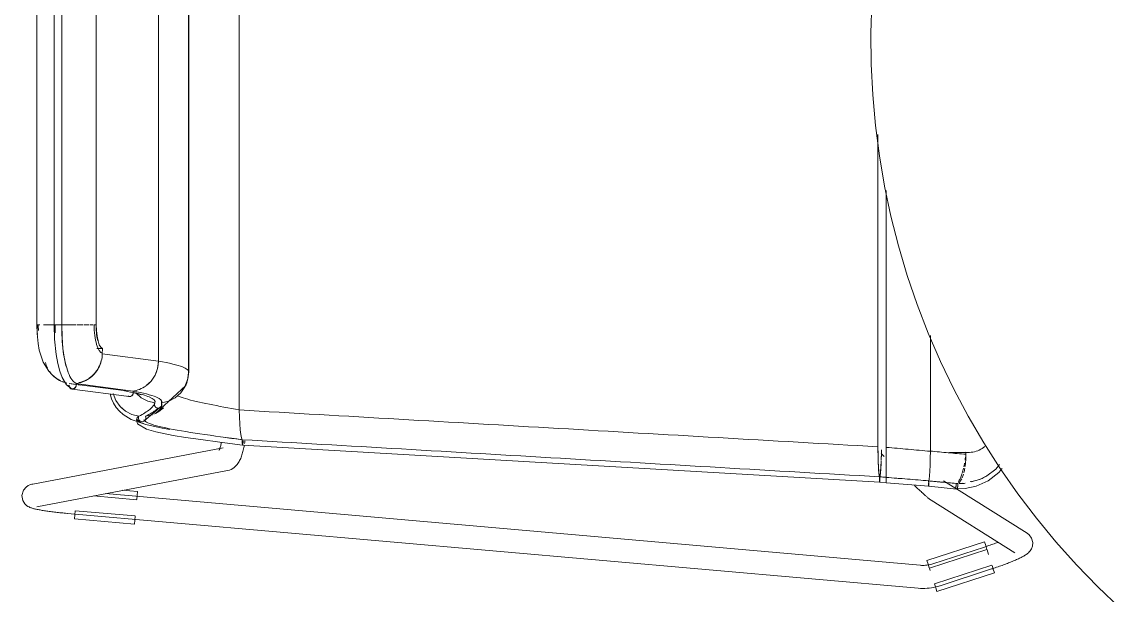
# Model space of a CAD drawing. Header units: millimetres. Extents: x 155927 to 295199, y -4084 to 97293.
# Drawn here: x 158906 to 159478, y 22520 to 22818 of the extents above; entities that cross this region are included whole.
import ezdxf

# ---------------------------------------------------------------- set-up
doc = ezdxf.new("R2010")
doc.units = ezdxf.units.MM
doc.header["$MEASUREMENT"] = 0
doc.layers.add('I-FURN', color=8, linetype='CONTINUOUS', lineweight=9)

msp = doc.modelspace()

# ---------------------------------------------------------------- linework, layer by layer
at = {"layer": 'I-FURN'}
for p, q in [((159019.54, 22999.69), (159019.54, 22616.29)), ((159019.54, 22616.21), (159019.54, 22999.69)), ((158993.04, 22980.38), (158993.04, 22635.6)), ((158993.04, 22635.6), (158993.04, 22980.38)), ((158977.44, 22974.34), (158977.44, 22641.63)), ((158977.44, 22641.63), (158977.44, 22974.34)), ((158914.07, 22955.42), (158914.07, 22660.56)), ((158923.11, 22955.42), (158923.11, 22660.56)), ((158927.07, 22660.56), (158927.07, 22955.42)), ((158944.91, 22955.42), (158944.91, 22660.56)), ((158944.97, 22660.56), (158944.97, 22955.42)), ((158993.19, 22636.13), (158993.19, 22940.93)), ((159349.09, 22828.3), (159348.6, 22812.31)), ((159348.6, 22812.31), (159348.75, 22796.31)), ((159348.75, 22796.31), (159349.53, 22780.33)), ((159349.53, 22780.33), (159350.96, 22764.39)), ((159350.96, 22764.39), (159353.02, 22748.53)), ((159352.27, 22759.63), (159352.27, 22597.04)), ((159352.27, 22597.04), (159352.27, 22759.63)), ((159353.02, 22748.53), (159355.72, 22732.76)), ((159355.72, 22732.76), (159359.04, 22717.11)), ((159356.59, 22730.41), (159356.59, 22596.77)), ((159356.59, 22596.77), (159356.59, 22730.41)), ((159359.04, 22717.11), (159362.98, 22701.6)), ((159362.98, 22701.6), (159367.55, 22686.27)), ((159367.55, 22686.27), (159372.72, 22671.13)), ((159372.72, 22671.13), (159378.49, 22656.21)), ((158914.07, 22660.56), (158914.24, 22660.56)), ((158914.15, 22656.04), (158914.07, 22660.56)), ((158915.56, 22660.56), (158914.09, 22660.56)), ((158914.67, 22650.84), (158914.15, 22656.04)), ((158920.17, 22660.56), (158917.59, 22660.56)), ((158920.33, 22660.56), (158923.35, 22660.56)), ((158923.35, 22660.56), (158920.34, 22660.56)), ((158927.07, 22660.56), (158923.11, 22660.56)), ((158923.26, 22653), (158923.11, 22660.56)), ((158923.11, 22660.56), (158923.18, 22660.56)), ((158923.18, 22660.56), (158923.38, 22660.56)), ((158923.38, 22660.56), (158923.68, 22660.56)), ((158923.68, 22660.56), (158924.07, 22660.56)), ((158924.07, 22660.56), (158924.52, 22660.56)), ((158924.52, 22660.56), (158925.02, 22660.56)), ((158925.02, 22660.56), (158925.51, 22660.56)), ((158925.51, 22660.56), (158925.99, 22660.56)), ((158925.99, 22660.56), (158926.41, 22660.56)), ((158926.41, 22660.56), (158926.74, 22660.56)), ((158926.74, 22660.56), (158926.96, 22660.56)), ((158926.96, 22660.56), (158927.06, 22660.56)), ((158927.04, 22660.56), (158930.85, 22660.56)), ((158930.86, 22660.56), (158927.04, 22660.56)), ((158927.07, 22660.56), (158927.16, 22654.15)), ((158934.61, 22660.56), (158931.05, 22660.56)), ((158934.97, 22660.56), (158937.52, 22660.56)), ((158938.08, 22660.56), (158937.5, 22660.56)), ((158941.06, 22660.56), (158938.6, 22660.56)), ((158943.39, 22660.56), (158941.65, 22660.56)), ((158945.08, 22657.53), (158944.97, 22660.56)), ((158945.4, 22654.67), (158945.08, 22657.53)), ((159378.49, 22656.21), (159384.86, 22641.53)), ((158915.32, 22647.34), (158914.67, 22650.84)), ((158924.06, 22645.12), (158923.26, 22653)), ((158927.16, 22654.15), (158927.64, 22648.16)), ((158945.91, 22652.18), (158945.4, 22654.67)), ((158946.58, 22650.2), (158945.91, 22652.18)), ((158947.37, 22648.85), (158946.58, 22650.2)), ((159379.56, 22594.83), (159379.56, 22654.95)), ((159379.56, 22654.95), (159379.56, 22594.83)), ((158917.34, 22641.19), (158915.32, 22647.34)), ((158924.92, 22640.4), (158924.06, 22645.12)), ((158927.64, 22648.16), (158928.47, 22642.73)), ((158945.22, 22648.21), (158948.23, 22648.21)), ((158948.23, 22648.21), (158947.37, 22648.85)), ((158948.16, 22645.49), (158948.23, 22648.21)), ((158977.44, 22641.63), (158948.16, 22645.49)), ((158920.21, 22636.47), (158917.34, 22641.19)), ((158926, 22636.36), (158924.92, 22640.4)), ((158928.47, 22642.73), (158929.27, 22639.23)), ((158929.27, 22639.23), (158930.15, 22636.4)), ((158976.96, 22637.86), (158977.44, 22641.63)), ((159384.86, 22641.53), (159391.81, 22627.12)), ((158922.05, 22634.49), (158920.21, 22636.47)), ((158924.12, 22632.82), (158922.05, 22634.49)), ((158926.39, 22631.49), (158924.12, 22632.82)), ((158927.19, 22633.19), (158926, 22636.36)), ((158929.5, 22629.36), (158927.19, 22633.19)), ((158930.15, 22636.4), (158930.34, 22635.89)), ((158973.57, 22631.2), (158975.65, 22634.32)), ((158975.65, 22634.32), (158976.96, 22637.86)), ((158991.02, 22627.92), (158992.75, 22632.39)), ((158993.04, 22635.6), (158992.56, 22631.81)), ((158992.57, 22631.81), (158993.04, 22635.6)), ((158992.75, 22632.39), (158993.19, 22636.14)), ((158931.88, 22627.47), (158929.5, 22629.36)), ((158960.51, 22626.11), (158930.82, 22629.95)), ((158936.79, 22629.18), (158932.01, 22629.8)), ((158962.16, 22623.26), (158932.38, 22627.11)), ((158964.06, 22626.09), (158934.36, 22629.93)), ((158970.83, 22628.72), (158973.57, 22631.2)), ((158975.92, 22614.42), (158991.62, 22629.02)), ((158991.19, 22628.24), (158989.02, 22625.1)), ((158989.03, 22625.1), (158991.2, 22628.24)), ((158992.56, 22631.81), (158991.19, 22628.24)), ((158991.2, 22628.24), (158992.57, 22631.81)), ((158991.62, 22629.02), (158992.32, 22630.95)), ((159391.81, 22627.12), (159399.32, 22613)), ((158952.31, 22624.57), (158952.97, 22622.06)), ((158952.97, 22622.06), (158953.99, 22619.69)), ((158953.82, 22624.71), (158955.22, 22621.19)), ((158955.22, 22621.19), (158957.39, 22618.11)), ((158966.03, 22624.85), (158959.73, 22626.23)), ((158961.48, 22623.5), (158961.92, 22623.31)), ((158961.92, 22623.31), (158962.39, 22623.24)), ((158962.39, 22623.24), (158962.86, 22623.31)), ((158962.86, 22623.31), (158963.3, 22623.5)), ((158963.3, 22623.5), (158963.68, 22623.79)), ((158963.68, 22623.79), (158963.98, 22624.17)), ((158963.98, 22624.17), (158964.18, 22624.63)), ((158964.18, 22624.63), (158964.26, 22625.12)), ((158964.26, 22625.12), (158964.22, 22625.62)), ((158965.56, 22625.1), (158968.43, 22622.59)), ((158968.46, 22624.1), (158966.03, 22624.85)), ((158968.43, 22622.59), (158971.83, 22620.84)), ((158971.83, 22620.84), (158975.54, 22619.94)), ((158979.02, 22618.13), (158979.06, 22621.01)), ((158979.05, 22619.94), (158982.76, 22620.84)), ((158986.15, 22622.6), (158982.76, 22620.84)), ((158982.76, 22620.84), (158986.16, 22622.59)), ((158989.02, 22625.1), (158986.15, 22622.6)), ((158986.16, 22622.59), (158989.03, 22625.1)), ((158953.99, 22619.69), (158955.37, 22617.5)), ((158955.37, 22617.5), (158957.05, 22615.52)), ((158957.05, 22615.52), (158959.02, 22613.78)), ((158958.26, 22617.22), (158957.39, 22618.11)), ((158957.39, 22618.11), (158960.22, 22615.63)), ((158960.22, 22615.63), (158963.54, 22613.89)), ((158969.73, 22610.31), (158979.15, 22618.43)), ((158975.54, 22619.95), (158974.98, 22620.02)), ((158975.02, 22614), (158977.6, 22615.36)), ((158975.26, 22619.27), (158975.44, 22619.7)), ((158975.34, 22618.98), (158975.38, 22619.48)), ((158975.38, 22619.47), (158975.34, 22618.98)), ((158975.42, 22618.49), (158975.34, 22618.98)), ((158975.34, 22618.98), (158975.42, 22618.49)), ((158975.38, 22619.48), (158975.54, 22619.95)), ((158975.54, 22619.94), (158975.38, 22619.47)), ((158975.63, 22618.04), (158975.42, 22618.49)), ((158975.42, 22618.49), (158975.62, 22618.03)), ((158975.62, 22618.03), (158975.94, 22617.65)), ((158975.94, 22617.66), (158975.63, 22618.04)), ((158977.59, 22615.37), (158975.92, 22614.42)), ((158976.34, 22617.36), (158975.94, 22617.66)), ((158975.94, 22617.65), (158976.34, 22617.36)), ((158976.8, 22617.17), (158976.34, 22617.36)), ((158976.34, 22617.36), (158976.8, 22617.17)), ((158977.29, 22617.11), (158976.8, 22617.17)), ((158976.8, 22617.17), (158977.29, 22617.1)), ((158977.78, 22617.17), (158977.29, 22617.11)), ((158977.29, 22617.1), (158977.78, 22617.17)), ((158979.92, 22617.24), (158977.59, 22615.37)), ((158977.6, 22615.36), (158979.95, 22617.27)), ((158978.24, 22617.36), (158977.78, 22617.17)), ((158977.78, 22617.17), (158978.25, 22617.36)), ((158978.65, 22617.66), (158978.24, 22617.36)), ((158978.25, 22617.36), (158978.65, 22617.65)), ((158978.96, 22618.04), (158978.65, 22617.66)), ((158978.65, 22617.65), (158978.96, 22618.03)), ((158979.16, 22618.49), (158978.96, 22618.04)), ((158978.96, 22618.03), (158979.17, 22618.49)), ((158979.04, 22619.95), (158979.21, 22619.48)), ((158979.21, 22619.47), (158979.05, 22619.94)), ((158979.25, 22618.98), (158979.16, 22618.49)), ((158979.17, 22618.49), (158979.25, 22618.98)), ((158979.21, 22619.48), (158979.25, 22618.98)), ((158979.25, 22618.98), (158979.21, 22619.47)), ((159019.54, 22616.29), (159019.6, 22612.52)), ((159019.6, 22612.52), (159019.54, 22616.21)), ((158959.02, 22613.78), (158963.13, 22611.28)), ((158963.13, 22611.28), (158970.76, 22608.61)), ((158963.54, 22613.89), (158967.17, 22612.99)), ((158965.95, 22611.17), (158966.25, 22612.08)), ((158966.48, 22608.98), (158965.95, 22611.17)), ((158967.01, 22612.52), (158966.96, 22612.02)), ((158966.96, 22612.02), (158967.04, 22611.52)), ((158966.97, 22612.02), (158967.01, 22612.52)), ((158967.04, 22611.53), (158966.97, 22612.02)), ((158967.01, 22612.52), (158967.17, 22612.99)), ((158967.17, 22612.99), (158967.01, 22612.52)), ((158967.24, 22611.07), (158967.04, 22611.53)), ((158967.04, 22611.52), (158967.23, 22611.07)), ((158967.23, 22611.07), (158967.54, 22610.68)), ((158967.54, 22610.68), (158967.24, 22611.07)), ((158967.94, 22610.38), (158967.54, 22610.68)), ((158967.54, 22610.68), (158967.94, 22610.38)), ((158968.39, 22610.19), (158967.94, 22610.38)), ((158967.94, 22610.38), (158968.39, 22610.18)), ((158968.87, 22610.11), (158968.39, 22610.19)), ((158968.39, 22610.18), (158968.87, 22610.11)), ((158969.36, 22610.17), (158968.87, 22610.11)), ((158968.87, 22610.11), (158969.36, 22610.17)), ((158969.82, 22610.36), (158969.36, 22610.17)), ((158969.36, 22610.17), (158969.82, 22610.35)), ((158970, 22610.46), (158969.79, 22610.34)), ((158970.22, 22610.64), (158969.82, 22610.36)), ((158969.82, 22610.35), (158970.22, 22610.64)), ((158970.54, 22611.02), (158970.22, 22610.64)), ((158970.22, 22610.64), (158970.54, 22611.02)), ((158970.75, 22611.47), (158970.54, 22611.02)), ((158970.54, 22611.02), (158970.75, 22611.47)), ((158974.27, 22613.73), (158970.66, 22612.94)), ((158970.66, 22612.94), (158974.27, 22613.72)), ((158970.66, 22612.94), (158970.81, 22612.46)), ((158970.81, 22612.46), (158970.66, 22612.94)), ((158970.84, 22611.96), (158970.75, 22611.47)), ((158970.75, 22611.47), (158970.84, 22611.96)), ((158970.81, 22612.46), (158970.84, 22611.96)), ((158970.84, 22611.96), (158970.81, 22612.46)), ((159019.6, 22612.52), (159019.75, 22608.99)), ((159019.75, 22608.98), (159019.6, 22612.46)), ((159399.32, 22613), (159407.4, 22599.19)), ((158971.12, 22606.21), (158966.48, 22608.98)), ((158970.76, 22608.61), (158979.28, 22606.72)), ((158976.12, 22604.8), (158971.12, 22606.21)), ((158985.14, 22603), (158976.12, 22604.8)), ((158979.28, 22606.72), (158983.34, 22605.98)), ((159019.75, 22608.99), (159019.99, 22605.88)), ((159019.99, 22605.88), (159019.75, 22608.94)), ((159019.99, 22605.88), (159020.3, 22603.39)), ((159020.3, 22603.39), (159019.99, 22605.85)), ((158991.45, 22601.97), (158985.14, 22603)), ((158999.47, 22600.78), (158991.45, 22601.97)), ((159009.4, 22599.43), (158999.47, 22600.78)), ((159021.26, 22597.87), (159009.4, 22599.43)), ((159009.84, 22597.68), (159009.95, 22598.1)), ((159009.95, 22598.1), (159010.05, 22598.55)), ((159010.05, 22598.55), (159010.15, 22599.02)), ((159010.15, 22599.02), (159010.25, 22599.51)), ((159020.3, 22603.39), (159020.67, 22601.64)), ((159020.67, 22601.64), (159020.3, 22603.38)), ((159021.07, 22600.74), (159020.67, 22601.64)), ((159020.67, 22601.64), (159021.07, 22600.74)), ((159021.07, 22600.74), (159021.05, 22600.27)), ((159021.05, 22600.27), (159021.07, 22600.74)), ((159021.05, 22600.27), (159021.05, 22599.77)), ((159021.05, 22599.77), (159021.05, 22600.27)), ((159021.05, 22599.77), (159021.06, 22599.28)), ((159021.05, 22599.27), (159021.05, 22599.77)), ((159021.08, 22598.82), (159021.05, 22599.27)), ((159021.06, 22599.28), (159021.08, 22598.82)), ((159021.08, 22598.82), (159021.11, 22598.44)), ((159021.11, 22598.43), (159021.08, 22598.82)), ((159021.11, 22598.44), (159021.15, 22598.14)), ((159021.15, 22598.14), (159021.11, 22598.43)), ((159021.15, 22598.14), (159021.2, 22597.95)), ((159021.2, 22597.94), (159021.15, 22598.14)), ((159021.2, 22597.95), (159021.26, 22597.87)), ((159021.26, 22597.87), (159021.2, 22597.94)), ((159021.26, 22597.87), (159021.31, 22597.94)), ((159021.31, 22597.93), (159021.26, 22597.87)), ((159021.31, 22597.94), (159021.36, 22598.12)), ((159021.36, 22598.12), (159021.31, 22597.93)), ((159021.36, 22598.12), (159021.4, 22598.41)), ((159021.4, 22598.41), (159021.36, 22598.12)), ((159021.4, 22598.41), (159021.44, 22598.79)), ((159021.44, 22598.79), (159021.4, 22598.41)), ((159021.44, 22598.79), (159021.46, 22599.24)), ((159021.46, 22599.24), (159021.44, 22598.79)), ((159021.46, 22599.24), (159021.47, 22599.73)), ((159021.47, 22599.73), (159021.46, 22599.24)), ((159021.47, 22599.73), (159021.47, 22600.23)), ((159021.47, 22600.23), (159021.47, 22599.73)), ((159022.04, 22597.28), (159022.17, 22597.98)), ((159022.28, 22598.68), (159022.39, 22599.4)), ((159022.39, 22599.4), (159022.49, 22600.12)), ((159407.4, 22599.19), (159416.02, 22585.71)), ((159011.18, 22596.47), (158911.89, 22577.66)), ((159008.95, 22595.25), (159008.96, 22595.28)), ((159008.96, 22595.28), (159009.01, 22595.35)), ((159009.01, 22595.35), (159009.05, 22595.44)), ((159009.05, 22595.44), (159009.13, 22595.59)), ((159009.13, 22595.59), (159009.21, 22595.78)), ((159009.21, 22595.78), (159009.31, 22596.01)), ((159009.31, 22596.01), (159009.41, 22596.28)), ((159009.41, 22596.28), (159009.52, 22596.59)), ((159009.52, 22596.59), (159009.63, 22596.92)), ((159009.63, 22596.92), (159009.73, 22597.29)), ((159009.73, 22597.29), (159009.84, 22597.68)), ((159020.47, 22591.61), (159020.69, 22592.19)), ((159020.69, 22592.19), (159020.9, 22592.78)), ((159020.9, 22592.78), (159021.09, 22593.39)), ((159021.09, 22593.39), (159021.28, 22594.01)), ((159021.26, 22597.87), (159353.17, 22578.58)), ((159021.28, 22594.01), (159021.45, 22594.64)), ((159021.45, 22594.64), (159021.61, 22595.28)), ((159021.61, 22595.28), (159021.76, 22595.93)), ((159021.76, 22595.93), (159021.91, 22596.6)), ((159021.91, 22596.6), (159022.04, 22597.28)), ((159352.27, 22597.04), (159352.3, 22593.25)), ((159352.3, 22593.25), (159352.38, 22589.69)), ((159353.91, 22593.55), (159355.44, 22592.08)), ((159353.97, 22590.12), (159354.03, 22593.24)), ((159354.03, 22593.24), (159354.06, 22595.5)), ((159356.46, 22592.98), (159356.46, 22596.76)), ((159356.46, 22596.76), (159356.46, 22592.98)), ((159356.59, 22592.98), (159356.58, 22590.11)), ((159356.58, 22589.42), (159356.59, 22592.98)), ((159356.59, 22596.77), (159356.59, 22592.99)), ((159356.59, 22592.98), (159356.59, 22596.77)), ((159379.53, 22591.07), (159379.56, 22594.83)), ((159379.56, 22594.71), (159379.53, 22591.07)), ((159389.6, 22594.12), (159399.35, 22594.12)), ((159398.11, 22594.18), (159398.11, 22593.13)), ((159016.77, 22586.22), (159017.37, 22586.73)), ((159017.37, 22586.73), (159017.89, 22587.25)), ((159017.89, 22587.25), (159018.34, 22587.78)), ((159018.34, 22587.78), (159018.74, 22588.32)), ((159018.74, 22588.32), (159019.1, 22588.85)), ((159019.1, 22588.85), (159019.42, 22589.39)), ((159019.42, 22589.39), (159019.71, 22589.93)), ((159019.71, 22589.93), (159019.99, 22590.48)), ((159019.99, 22590.48), (159020.24, 22591.04)), ((159020.24, 22591.04), (159020.47, 22591.61)), ((159352.38, 22589.69), (159352.5, 22586.56)), ((159352.5, 22586.56), (159352.66, 22584.06)), ((159353.67, 22584.08), (159353.83, 22586.58)), ((159353.83, 22586.58), (159353.95, 22589.69)), ((159356.48, 22586.3), (159356.47, 22589.43)), ((159356.47, 22589.42), (159356.48, 22586.3)), ((159356.58, 22589.42), (159356.57, 22586.29)), ((159356.57, 22586.28), (159356.58, 22589.42)), ((159379.34, 22584.44), (159379.46, 22587.54)), ((159379.45, 22587.47), (159379.34, 22584.43)), ((159379.46, 22587.54), (159379.53, 22591.07)), ((159379.53, 22590.97), (159379.46, 22587.53)), ((159415.57, 22587.8), (159413.61, 22585.46)), ((158914.12, 22565.87), (159013.41, 22584.68)), ((159013.41, 22584.68), (159014.4, 22584.94)), ((159014.4, 22584.94), (159015.29, 22585.3)), ((159015.29, 22585.3), (159016.08, 22585.74)), ((159016.08, 22585.74), (159016.77, 22586.22)), ((159352.66, 22584.06), (159352.86, 22582.31)), ((159352.86, 22582.31), (159353.07, 22581.42)), ((159353.07, 22581.42), (159353.06, 22580.95)), ((159353.06, 22580.95), (159353.06, 22580.45)), ((159353.27, 22581.43), (159353.48, 22582.33)), ((159353.28, 22580.96), (159353.27, 22581.43)), ((159353.28, 22580.46), (159353.28, 22580.96)), ((159353.48, 22582.33), (159353.67, 22584.08)), ((159356.49, 22583.8), (159356.48, 22586.3)), ((159356.48, 22586.3), (159356.49, 22583.8)), ((159356.5, 22582.05), (159356.49, 22583.8)), ((159356.49, 22583.8), (159356.5, 22582.05)), ((159356.52, 22580.69), (159356.52, 22581.16)), ((159356.52, 22581.15), (159356.52, 22580.68)), ((159356.55, 22582.04), (159356.53, 22581.15)), ((159356.53, 22581.15), (159356.55, 22582.03)), ((159356.53, 22581.15), (159356.53, 22580.68)), ((159356.53, 22580.68), (159356.53, 22581.15)), ((159356.56, 22583.78), (159356.55, 22582.04)), ((159356.55, 22582.03), (159356.56, 22583.78)), ((159356.57, 22586.28), (159356.56, 22583.79)), ((159356.56, 22583.78), (159356.57, 22586.28)), ((159379.01, 22580.22), (159379.19, 22581.96)), ((159379.19, 22581.94), (159379.01, 22580.22)), ((159379.19, 22581.96), (159379.34, 22584.44)), ((159379.34, 22584.4), (159379.19, 22581.96)), ((159409.04, 22581.96), (159405.35, 22580.05)), ((159413.61, 22585.46), (159409.04, 22581.96)), ((159415.28, 22583.72), (159409.75, 22579.38)), ((159416.92, 22585.77), (159415.28, 22583.72)), ((159416.02, 22585.71), (159425.18, 22572.59)), ((158907.13, 22574.52), (158908.45, 22576.1)), ((158908.45, 22576.1), (158909.53, 22576.84)), ((158909.53, 22576.84), (158910.33, 22577.22)), ((158910.33, 22577.22), (158910.95, 22577.43)), ((158910.95, 22577.43), (158911.47, 22577.57)), ((158911.47, 22577.57), (158911.89, 22577.66)), ((159353.06, 22580.45), (159353.06, 22579.96)), ((159353.06, 22579.96), (159353.07, 22579.51)), ((159353.07, 22579.51), (159353.09, 22579.13)), ((159353.09, 22579.13), (159353.11, 22578.84)), ((159353.11, 22578.84), (159353.14, 22578.65)), ((159353.14, 22578.65), (159353.17, 22578.58)), ((159353.17, 22578.58), (159353.19, 22578.65)), ((159356.53, 22578.31), (159353.17, 22578.58)), ((159353.19, 22578.65), (159353.22, 22578.84)), ((159353.22, 22578.84), (159353.24, 22579.14)), ((159353.24, 22579.14), (159353.26, 22579.52)), ((159353.26, 22579.52), (159353.27, 22579.97)), ((159353.27, 22579.97), (159353.28, 22580.46)), ((159356.52, 22580.19), (159356.52, 22580.69)), ((159356.52, 22580.68), (159356.52, 22580.19)), ((159356.52, 22579.7), (159356.52, 22580.19)), ((159356.52, 22580.19), (159356.52, 22579.69)), ((159356.52, 22579.25), (159356.52, 22579.7)), ((159356.52, 22579.69), (159356.52, 22579.24)), ((159356.52, 22578.86), (159356.52, 22579.25)), ((159356.52, 22579.24), (159356.52, 22578.86)), ((159356.53, 22578.31), (159356.52, 22578.38)), ((159356.52, 22578.38), (159356.53, 22578.31)), ((159356.53, 22580.68), (159356.53, 22580.18)), ((159356.53, 22580.18), (159356.53, 22580.68)), ((159356.53, 22580.18), (159356.53, 22579.69)), ((159356.53, 22579.69), (159356.53, 22580.18)), ((159356.53, 22579.69), (159356.53, 22579.24)), ((159356.53, 22579.24), (159356.53, 22579.69)), ((159356.53, 22579.24), (159356.53, 22578.86)), ((159356.53, 22578.85), (159356.53, 22579.24)), ((159356.53, 22578.86), (159356.53, 22578.57)), ((159356.53, 22578.56), (159356.53, 22578.85)), ((159356.53, 22578.38), (159356.53, 22578.31)), ((159356.53, 22578.31), (159356.53, 22578.37)), ((159356.53, 22578.31), (159378.73, 22576.48)), ((159371.69, 22576.51), (159371.22, 22576.95)), ((159372.15, 22576.08), (159371.69, 22576.51)), ((159372.6, 22575.66), (159372.15, 22576.08)), ((159373.05, 22575.24), (159372.6, 22575.66)), ((159373.48, 22574.84), (159373.05, 22575.24)), ((159378.62, 22578.35), (159378.63, 22577.86)), ((159378.63, 22577.86), (159378.62, 22578.35)), ((159378.63, 22579.32), (159378.63, 22578.85)), ((159378.63, 22578.85), (159378.63, 22579.32)), ((159378.63, 22577.86), (159378.64, 22577.41)), ((159378.64, 22577.41), (159378.63, 22577.86)), ((159378.64, 22577.41), (159378.66, 22577.02)), ((159378.66, 22577.03), (159378.64, 22577.41)), ((159378.68, 22576.74), (159378.66, 22577.03)), ((159378.66, 22577.02), (159378.68, 22576.73)), ((159378.7, 22576.55), (159378.68, 22576.74)), ((159378.68, 22576.73), (159378.7, 22576.54)), ((159378.73, 22576.48), (159378.7, 22576.55)), ((159378.7, 22576.54), (159378.73, 22576.48)), ((159378.75, 22576.55), (159378.73, 22576.48)), ((159378.73, 22576.48), (159378.75, 22576.55)), ((159378.73, 22576.48), (159393.22, 22575.06)), ((159378.75, 22576.55), (159378.78, 22576.74)), ((159378.8, 22577.04), (159378.78, 22576.74)), ((159378.78, 22576.74), (159378.8, 22577.03)), ((159378.8, 22577.03), (159378.81, 22577.42)), ((159378.81, 22577.42), (159378.8, 22577.04)), ((159378.83, 22577.88), (159378.81, 22577.42)), ((159378.81, 22577.42), (159378.83, 22577.87)), ((159379.01, 22580.22), (159378.82, 22579.33)), ((159378.82, 22579.33), (159379.01, 22580.22)), ((159378.83, 22578.86), (159378.82, 22579.33)), ((159378.82, 22579.33), (159378.83, 22578.86)), ((159378.83, 22578.36), (159378.83, 22578.86)), ((159378.83, 22578.86), (159378.83, 22578.37)), ((159378.83, 22578.37), (159378.83, 22577.88)), ((159378.83, 22577.87), (159378.83, 22578.36)), ((159392.81, 22575.36), (159386.36, 22579.4)), ((159397.79, 22575.27), (159392.32, 22575.18)), ((159429.95, 22552.1), (159393.18, 22575.13)), ((159403.43, 22576.48), (159397.79, 22575.27)), ((159409.75, 22579.38), (159403.43, 22576.48)), ((158907.13, 22574.52), (158906.29, 22571.77)), ((158906.29, 22571.77), (158906.78, 22569.01)), ((158943.5, 22571.48), (158966.1, 22569.49)), ((159374.34, 22535.39), (158949.84, 22572.69)), ((158966.47, 22573.72), (158958.58, 22574.42)), ((158966.29, 22571.68), (158966.11, 22569.62)), ((158966.47, 22573.72), (158966.29, 22571.68)), ((159373.91, 22574.45), (159373.48, 22574.84)), ((159374.32, 22574.07), (159373.91, 22574.45)), ((159374.72, 22573.7), (159374.32, 22574.07)), ((159375.11, 22573.34), (159374.72, 22573.7)), ((159375.49, 22573), (159375.11, 22573.34)), ((159375.86, 22572.67), (159375.49, 22573)), ((159376.21, 22572.35), (159375.86, 22572.67)), ((159376.54, 22572.05), (159376.21, 22572.35)), ((159376.87, 22571.77), (159376.54, 22572.05)), ((159377.17, 22571.49), (159376.87, 22571.77)), ((159377.47, 22571.24), (159377.17, 22571.49)), ((159377.75, 22570.99), (159377.47, 22571.24)), ((159378.01, 22570.76), (159377.75, 22570.99)), ((159378.27, 22570.55), (159378.01, 22570.76)), ((159378.51, 22570.35), (159378.27, 22570.55)), ((159378.74, 22570.16), (159378.51, 22570.35)), ((159378.96, 22569.98), (159378.74, 22570.16)), ((159379.18, 22569.8), (159378.96, 22569.98)), ((159379.41, 22569.63), (159379.18, 22569.8)), ((159379.67, 22569.45), (159379.41, 22569.63)), ((159379.99, 22569.23), (159379.67, 22569.45)), ((159425.18, 22572.59), (159434.85, 22559.84)), ((158906.78, 22569.01), (158907.82, 22567.35)), ((158907.82, 22567.35), (158908.73, 22566.5)), ((158908.73, 22566.5), (158909.43, 22566.02)), ((158909.43, 22566.02), (158909.99, 22565.72)), ((158909.99, 22565.72), (158910.46, 22565.5)), ((158910.46, 22565.5), (158910.89, 22565.33)), ((158910.89, 22565.33), (158911.3, 22565.19)), ((158911.3, 22565.19), (158911.69, 22565.07)), ((158911.69, 22565.07), (158912.09, 22564.95)), ((158912.09, 22564.95), (158912.49, 22564.84)), ((158912.49, 22564.84), (158912.9, 22564.74)), ((158912.9, 22564.74), (158913.33, 22564.64)), ((158913.33, 22564.64), (158913.77, 22564.54)), ((158913.77, 22564.54), (158914.23, 22564.44)), ((158914.23, 22564.44), (158914.71, 22564.35)), ((158914.71, 22564.35), (158915.21, 22564.25)), ((158915.21, 22564.25), (158915.72, 22564.16)), ((158915.72, 22564.16), (158916.25, 22564.07)), ((158916.25, 22564.07), (158916.81, 22563.97)), ((158916.81, 22563.97), (158917.37, 22563.88)), ((158917.37, 22563.88), (158917.96, 22563.79)), ((158917.96, 22563.79), (158918.56, 22563.7)), ((158918.56, 22563.7), (158919.18, 22563.61)), ((158919.18, 22563.61), (158919.82, 22563.52)), ((158933.76, 22561.62), (158933.94, 22563.68)), ((158965.36, 22561.04), (158933.95, 22563.8)), ((159379.99, 22569.23), (159423.58, 22541.93)), ((158919.82, 22563.52), (158920.47, 22563.43)), ((158920.47, 22563.43), (158921.13, 22563.34)), ((158921.13, 22563.34), (158921.8, 22563.25)), ((158921.8, 22563.25), (158922.49, 22563.17)), ((158922.49, 22563.17), (158923.19, 22563.08)), ((158923.19, 22563.08), (158923.9, 22563)), ((158923.9, 22563), (158924.62, 22562.92)), ((158924.62, 22562.92), (158925.34, 22562.84)), ((158925.34, 22562.84), (158926.08, 22562.76)), ((158926.08, 22562.76), (158926.82, 22562.68)), ((158926.82, 22562.68), (158927.56, 22562.61)), ((158927.56, 22562.61), (158928.31, 22562.54)), ((158928.31, 22562.54), (158929.06, 22562.47)), ((158929.06, 22562.47), (158929.81, 22562.4)), ((158929.81, 22562.4), (158929.97, 22562.39)), ((158929.97, 22562.39), (159373.29, 22523.44)), ((158933.58, 22559.57), (158933.76, 22561.62)), ((158964.99, 22556.81), (158933.58, 22559.57)), ((158965.17, 22558.86), (158964.99, 22556.81)), ((158965.35, 22560.92), (158965.17, 22558.86)), ((159434.85, 22559.84), (159445.02, 22547.5)), ((159407.76, 22547.57), (159377.76, 22537.88)), ((159407.76, 22547.57), (159408.39, 22545.62)), ((159412.79, 22546.59), (159412.13, 22546.35)), ((159413.43, 22546.82), (159412.79, 22546.59)), ((159414.07, 22547.06), (159413.43, 22546.82)), ((159414.69, 22547.29), (159414.07, 22547.06)), ((159431.07, 22551.2), (159429.95, 22552.1)), ((159431.07, 22551.2), (159432.3, 22549.47)), ((159432.3, 22549.47), (159432.88, 22547.24)), ((159432.88, 22547.24), (159432.71, 22545.27)), ((159445.02, 22547.5), (159455.68, 22535.57)), ((159379.06, 22533.84), (159409.07, 22543.53)), ((159407.72, 22544.85), (159380.91, 22536.14)), ((159408.05, 22544.96), (159407.72, 22544.85)), ((159408.74, 22545.18), (159408.05, 22544.96)), ((159408.39, 22545.62), (159409.03, 22543.64)), ((159409.43, 22545.41), (159408.74, 22545.18)), ((159409.9, 22540.95), (159409.1, 22543.43)), ((159410.11, 22545.65), (159409.43, 22545.41)), ((159410.79, 22545.88), (159410.11, 22545.65)), ((159411.46, 22546.12), (159410.79, 22545.88)), ((159412.13, 22546.35), (159411.46, 22546.12)), ((159429.03, 22540.67), (159428.64, 22540.42)), ((159429.42, 22540.92), (159429.03, 22540.67)), ((159429.81, 22541.2), (159429.42, 22540.92)), ((159430.21, 22541.51), (159429.81, 22541.2)), ((159430.64, 22541.88), (159430.21, 22541.51)), ((159431.1, 22542.35), (159430.64, 22541.88)), ((159431.62, 22542.97), (159431.1, 22542.35)), ((159432.19, 22543.89), (159431.62, 22542.97)), ((159432.71, 22545.27), (159432.19, 22543.89)), ((159374.37, 22535.39), (159374.34, 22535.39)), ((159375.03, 22535.34), (159374.37, 22535.39)), ((159375.69, 22535.33), (159375.03, 22535.34)), ((159376.35, 22535.34), (159375.69, 22535.33)), ((159377.02, 22535.37), (159376.35, 22535.34)), ((159377.68, 22535.44), (159377.02, 22535.37)), ((159378.33, 22535.52), (159377.68, 22535.44)), ((159378.39, 22535.93), (159377.76, 22537.88)), ((159378.98, 22535.64), (159378.33, 22535.52)), ((159379.03, 22533.96), (159378.39, 22535.93)), ((159379.63, 22535.78), (159378.98, 22535.64)), ((159380.27, 22535.95), (159379.63, 22535.78)), ((159380.91, 22536.14), (159380.27, 22535.95)), ((159411.68, 22535.46), (159381.67, 22525.77)), ((159411.71, 22535.34), (159412.35, 22533.37)), ((159416.26, 22535.08), (159415.54, 22534.83)), ((159416.96, 22535.34), (159416.26, 22535.08)), ((159417.66, 22535.59), (159416.96, 22535.34)), ((159418.35, 22535.85), (159417.66, 22535.59)), ((159419.03, 22536.1), (159418.35, 22535.85)), ((159419.69, 22536.35), (159419.03, 22536.1)), ((159420.35, 22536.61), (159419.69, 22536.35)), ((159420.99, 22536.86), (159420.35, 22536.61)), ((159421.61, 22537.11), (159420.99, 22536.86)), ((159422.22, 22537.36), (159421.61, 22537.11)), ((159422.82, 22537.61), (159422.22, 22537.36)), ((159423.4, 22537.85), (159422.82, 22537.61)), ((159423.96, 22538.09), (159423.4, 22537.85)), ((159424.5, 22538.33), (159423.96, 22538.09)), ((159425.03, 22538.57), (159424.5, 22538.33)), ((159425.54, 22538.81), (159425.03, 22538.57)), ((159426.03, 22539.04), (159425.54, 22538.81)), ((159426.51, 22539.27), (159426.03, 22539.04)), ((159426.96, 22539.5), (159426.51, 22539.27)), ((159427.4, 22539.73), (159426.96, 22539.5)), ((159427.83, 22539.96), (159427.4, 22539.73)), ((159428.24, 22540.19), (159427.83, 22539.96)), ((159428.64, 22540.42), (159428.24, 22540.19)), ((159455.68, 22535.57), (159466.81, 22524.07)), ((159379.47, 22532.58), (159379.09, 22533.74)), ((159412.98, 22531.41), (159382.97, 22521.72)), ((159384.61, 22524.73), (159411.42, 22533.44)), ((159411.88, 22533.59), (159411.42, 22533.44)), ((159412.62, 22533.83), (159411.88, 22533.59)), ((159412.35, 22533.37), (159412.98, 22531.41)), ((159413.36, 22534.08), (159412.62, 22533.83)), ((159414.09, 22534.33), (159413.36, 22534.08)), ((159414.82, 22534.58), (159414.09, 22534.33)), ((159415.54, 22534.83), (159414.82, 22534.58)), ((159377.85, 22523.4), (159378.99, 22523.51)), ((159378.99, 22523.51), (159380.12, 22523.66)), ((159380.12, 22523.66), (159381.25, 22523.85)), ((159381.25, 22523.85), (159382.37, 22524.1)), ((159382.34, 22523.68), (159381.71, 22525.65)), ((159382.97, 22521.72), (159382.34, 22523.68)), ((159382.37, 22524.1), (159383.47, 22524.38)), ((159383.47, 22524.38), (159384.56, 22524.71)), ((159384.56, 22524.71), (159384.61, 22524.73)), ((159466.81, 22524.07), (159478.39, 22513.03)), ((159373.29, 22523.44), (159374.43, 22523.36)), ((159374.43, 22523.36), (159375.57, 22523.33)), ((159375.57, 22523.33), (159376.71, 22523.34)), ((159376.71, 22523.34), (159377.85, 22523.4))]:
    msp.add_line(p, q, dxfattribs=at)
for centre, major_axis, ratio, start_param, end_param in [((158918.35, 22660.56), (0, -12.4), 0.287441, 4.712389, 4.950404), ((158929.82, 22660.56), (15.75, 0), 0.000004, 5.8107, 5.99294), ((158962.37, 22641.76), (0, -15.78), 0.955139, 0.595876, 1.562553), ((158962.37, 22641.76), (0, -15.78), 0.955139, 0.112537, 0.354036), ((158962.37, 22641.76), (0, -15.78), 0.955139, 0.354206, 0.595753), ((158962.39, 22625.2), (0, -1.96), 0.955139, 5.775592, 8.064923)]:
    msp.add_ellipse(centre, major_axis=major_axis, ratio=ratio, start_param=start_param, end_param=end_param, dxfattribs=at)
for points in [[(158914.38, 22655.59), (158914.23, 22657.17), (158914.16, 22658.85), (158914.16, 22660.56)], [(158923.66, 22656.3), (158923.62, 22657.71), (158923.62, 22659.13), (158923.64, 22660.56)], [(158934.37, 22630.13), (158933.64, 22630.48), (158932.24, 22631.79), (158930.34, 22635.49), (158928.81, 22640.57), (158927.7, 22646.71), (158927.07, 22653.56), (158927, 22658.22), (158927.04, 22660.56)], [(158948.15, 22645.74), (158947.04, 22646), (158944.87, 22649.38), (158943.9, 22656.77), (158943.85, 22660.56)], [(158944.92, 22659.72), (158944.98, 22656.94), (158945.25, 22653.8), (158945.86, 22652.18)], [(158934.36, 22629.93), (158935.6, 22630.08), (158937.98, 22630.66), (158941.32, 22632.42), (158944.16, 22634.95), (158946.35, 22638.1), (158947.76, 22641.7), (158948.12, 22644.2), (158948.16, 22645.49)], [(158918.52, 22640.96), (158918.77, 22640), (158919.12, 22639.07), (158919.55, 22638.18)], [(158993.04, 22635.6), (158993.14, 22635.78), (158993.19, 22635.95), (158993.19, 22636.13)], [(158929.41, 22630.42), (158928.75, 22630.57), (158928.1, 22630.77), (158927.47, 22631.01)], [(158934.52, 22629.66), (158934.53, 22629.58), (158934.55, 22629.42), (158934.55, 22629.25), (158934.54, 22629.17)], [(158939.87, 22631.91), (158938.61, 22631.22), (158937.25, 22630.81), (158935.87, 22630.48)], [(158964.06, 22626.09), (158969.57, 22625.06), (158977.63, 22623.02), (158979.6, 22620.97), (158979.04, 22619.95)], [(159185.78, 22606.62), (159130.32, 22609.82), (159074.9, 22613.01), (159019.54, 22616.21)], [(159352.27, 22597.04), (159296.75, 22600.23), (159241.22, 22603.43), (159185.78, 22606.62)], [(159012.29, 22601.87), (159015.19, 22601.49), (159018.13, 22601.12), (159021.06, 22600.75)], [(159353.07, 22581.42), (159297.66, 22584.64), (159186.9, 22591.08), (159076.31, 22597.52), (159021.07, 22600.74)], [(159354.06, 22595.5), (159354.04, 22593.63), (159354.02, 22591.78), (159353.97, 22590.12)], [(159368.08, 22595.74), (159364.25, 22596.09), (159360.42, 22596.43), (159356.59, 22596.77)], [(159379.56, 22594.71), (159375.74, 22595.05), (159371.91, 22595.4), (159368.08, 22595.74)], [(159379.56, 22594.83), (159382.69, 22594.52), (159388.94, 22593.93), (159395.08, 22593.39), (159398.11, 22593.13)], [(159398.11, 22593.13), (159398.1, 22592.18), (159398.07, 22591.25), (159398.01, 22590.34)], [(159399.63, 22594.13), (159399.12, 22594.12), (159398.61, 22594.13), (159398.11, 22594.18)], [(159397.04, 22586.61), (159397.18, 22587.25), (159397.32, 22587.91), (159397.44, 22588.59)], [(159353.07, 22581.42), (159353.64, 22581.37), (159354.8, 22581.28), (159355.96, 22581.19), (159356.53, 22581.15)], [(159353.27, 22581.43), (159353.28, 22580.83), (159353.28, 22579.32), (159353.2, 22578.58), (159353.17, 22578.58)], [(159353.27, 22581.43), (159353.81, 22581.38), (159354.89, 22581.29), (159355.98, 22581.2), (159356.52, 22581.16)], [(159378.82, 22579.33), (159375.11, 22579.64), (159367.69, 22580.24), (159360.25, 22580.84), (159356.53, 22581.15)], [(159395.2, 22580.73), (159395.5, 22581.36), (159395.77, 22582.1), (159396.04, 22582.92)], [(159396.83, 22582.87), (159396.62, 22582.15), (159396.39, 22581.51), (159396.14, 22580.91)], [(159396.19, 22583.35), (159396.44, 22584.15), (159396.67, 22585.03), (159396.89, 22585.95)], [(159397.51, 22585.92), (159397.36, 22585.08), (159397.2, 22584.28), (159397.01, 22583.54)], [(159364.07, 22580.53), (159363.66, 22580.56), (159363.25, 22580.6), (159362.84, 22580.63)], [(159378.63, 22579.32), (159374.99, 22579.62), (159371.34, 22579.93), (159367.68, 22580.23)], [(159378.63, 22579.32), (159381.01, 22579.08), (159383.37, 22578.85), (159385.72, 22578.61)], [(159378.82, 22579.33), (159381.34, 22579.09), (159386.38, 22578.61), (159391.33, 22578.13), (159393.77, 22577.9)], [(159392.47, 22575.24), (159392.52, 22575.28), (159392.61, 22575.41), (159392.74, 22575.7), (159392.86, 22576.09), (159392.95, 22576.54), (159393.02, 22577.04), (159393.05, 22577.53), (159393.05, 22577.85), (159393.04, 22578)], [(159395.94, 22580.44), (159395.62, 22579.75), (159394.92, 22578.61), (159394.17, 22578.04), (159393.77, 22577.9)], [(159394.13, 22578.91), (159394.45, 22579.31), (159394.78, 22579.83), (159395.09, 22580.48)], [(159394.6, 22577.93), (159395.26, 22577.95), (159395.91, 22577.98), (159396.55, 22578.04)], [(159397.77, 22578.07), (159396.96, 22577.99), (159396.13, 22577.97), (159395.3, 22577.98)], [(159401.02, 22578.86), (159401.75, 22579.06), (159402.46, 22579.3), (159403.17, 22579.56)]]:
    msp.add_open_spline(points, degree=3, dxfattribs=at)
for points, knots in [([(158947.61, 22641.96), (158947.28, 22640.72), (158945.86, 22637.2), (158943.39, 22633.9), (158941.24, 22632.76)], [-0.8333333, -0.8333333, -0.8333333, -0.8333333, -0.6666667, -0.3333333, -0.3333333, -0.3333333, -0.3333333]), ([(158993.19, 22636.14), (158993.19, 22636.96), (158990.81, 22638.79), (158983.17, 22640.63), (158977.44, 22641.63)], [0.0892846, 0.0892846, 0.0892846, 0.0892846, 0.5, 1, 1, 1, 1]), ([(158920.69, 22636.21), (158920.97, 22635.81), (158922, 22634.44), (158924.17, 22632.44), (158927.02, 22630.83), (158928.96, 22630.36), (158929.73, 22630.19)], [0.434972, 0.434972, 0.434972, 0.434972, 0.5, 0.6666667, 0.8333333, 0.9407177, 0.9407177, 0.9407177, 0.9407177]), ([(158930.78, 22629.08), (158930.77, 22628.93), (158930.79, 22628.71), (158930.86, 22628.42), (158930.96, 22628.15), (158931.14, 22627.83), (158931.43, 22627.51), (158931.79, 22627.28), (158932.14, 22627.15), (158932.45, 22627.1), (158932.72, 22627.09), (158932.99, 22627.13), (158933.24, 22627.2), (158933.49, 22627.31), (158933.8, 22627.51), (158934.12, 22627.83), (158934.36, 22628.23), (158934.48, 22628.58), (158934.55, 22628.95), (158934.54, 22629.4), (158934.44, 22629.75), (158934.36, 22629.93)], [0.1111111, 0.1111111, 0.1111111, 0.1111111, 0.1666667, 0.1944444, 0.2222222, 0.2777778, 0.3333333, 0.3888889, 0.4444444, 0.4791667, 0.5138889, 0.5486111, 0.5833333, 0.6180556, 0.6527778, 0.7222222, 0.7916667, 0.8263889, 0.8611111, 0.9305556, 1, 1, 1, 1]), ([(158934.45, 22628.68), (158934.41, 22628.56), (158934.32, 22628.33), (158934.04, 22627.92), (158933.49, 22627.46), (158932.62, 22627.21), (158931.84, 22627.44), (158931.33, 22627.83), (158931.03, 22628.22), (158930.84, 22628.67), (158930.8, 22629), (158930.79, 22629.17)], [-0.8125, -0.8125, -0.8125, -0.8125, -0.765625, -0.71875, -0.625, -0.5, -0.375, -0.3125, -0.25, -0.1875, -0.125, -0.125, -0.125, -0.125]), ([(158964.16, 22625.39), (158967.87, 22624.6), (158974.36, 22622.78), (158976.09, 22620.97), (158975.54, 22619.95)], [0.1122148, 0.1122148, 0.1122148, 0.1122148, 0.5, 1, 1, 1, 1]), ([(159019.54, 22616.29), (159014.15, 22617.26), (159003.37, 22619.21), (158992.66, 22621.64), (158988.42, 22623.1), (158987.27, 22623.59)], [0, 0, 0, 0, 0.25, 0.5, 0.625, 0.625, 0.625, 0.625]), ([(158975.09, 22618.95), (158974.61, 22618.12), (158972.83, 22616.14), (158969.57, 22614.15), (158967.17, 22612.99)], [0.1424438, 0.1424438, 0.1424438, 0.1424438, 0.5, 1, 1, 1, 1]), ([(158977.31, 22617.29), (158977.03, 22617.01), (158975.44, 22615.56), (158973.07, 22614.1), (158970.66, 22612.94)], [0.3781037, 0.3781037, 0.3781037, 0.3781037, 0.5, 1, 1, 1, 1]), ([(158967.17, 22612.99), (158965.62, 22611.96), (158965.85, 22610.68), (158968.87, 22609.4), (158969.59, 22609.14)], [0, 0, 0, 0, 0.25, 0.3133981, 0.3133981, 0.3133981, 0.3133981]), ([(158969.78, 22611.11), (158969.97, 22610.7), (158971.57, 22609.28), (158979.87, 22606.84), (158998.31, 22603.79), (159013.52, 22601.76), (159021.07, 22600.74)], [0.1500588, 0.1500588, 0.1500588, 0.1500588, 0.25, 0.5, 0.75, 1, 1, 1, 1]), ([(159353.07, 22581.42), (159352.92, 22581.7), (159352.71, 22583.08), (159352.49, 22586.44), (159352.37, 22589.61), (159352.29, 22593.21), (159352.27, 22595.76), (159352.27, 22597.04)], [-1, -1, -1, -1, -0.666667, -0.5, -0.333333, -0.166667, 0, 0, 0, 0]), ([(159408, 22597.29), (159407.1, 22596.52), (159404.1, 22594.59), (159400.49, 22593.96), (159398.11, 22594.18)], [0.5, 0.5, 0.5, 0.5, 0.6666667, 1, 1, 1, 1]), ([(159353.95, 22589.69), (159353.92, 22588.56), (159353.84, 22586.46), (159353.62, 22583.11), (159353.41, 22581.71), (159353.27, 22581.43)], [-0.6666667, -0.6666667, -0.6666667, -0.6666667, -0.5, -0.3333333, 0, 0, 0, 0]), ([(159398, 22590.13), (159397.98, 22589.89), (159397.89, 22588.74), (159397.76, 22587.63), (159397.64, 22586.78)], [0.13393, 0.13393, 0.13393, 0.13393, 0.1666667, 0.2911134, 0.2911134, 0.2911134, 0.2911134]), ([(159397.67, 22590.14), (159397.68, 22590.19), (159397.75, 22590.71), (159397.81, 22591.24), (159397.86, 22591.72)], [-0.17350716, -0.17350716, -0.17350716, -0.17350716, -0.16666667, -0.10506823, -0.10506823, -0.10506823, -0.10506823]), ([(159353.17, 22578.58), (159353.15, 22578.58), (159353.12, 22578.72), (159353.09, 22579.11), (159353.07, 22579.49), (159353.06, 22579.95), (159353.05, 22580.45), (159353.06, 22580.95), (159353.06, 22581.27), (159353.07, 22581.42)], [-0.498493, -0.498493, -0.498493, -0.498493, -0.375, -0.3125, -0.25, -0.1875, -0.125, -0.0625, 0, 0, 0, 0]), ([(159409.02, 22581.96), (159408.19, 22581.45), (159405.47, 22579.87), (159402.49, 22579.27), (159400.38, 22578.99)], [-0.4024189, -0.4024189, -0.4024189, -0.4024189, -0.3333333, -0.1789981, -0.1789981, -0.1789981, -0.1789981]), ([(159393.77, 22577.9), (159393.79, 22577.75), (159393.83, 22577.47), (159393.84, 22577.04), (159393.83, 22576.67), (159393.81, 22576.38), (159393.78, 22576.11), (159393.73, 22575.86), (159393.66, 22575.63), (159393.6, 22575.44), (159393.5, 22575.24), (159393.41, 22575.14), (159393.37, 22575.11)], [0, 0, 0, 0, 0.0555556, 0.1111111, 0.1666667, 0.1944444, 0.2222222, 0.2777778, 0.3055556, 0.3333333, 0.3888889, 0.4444444, 0.4444444, 0.4444444, 0.4444444])]:
    msp.add_open_spline(points, degree=3, knots=knots, dxfattribs=at)

doc.saveas('drawing.dxf')
